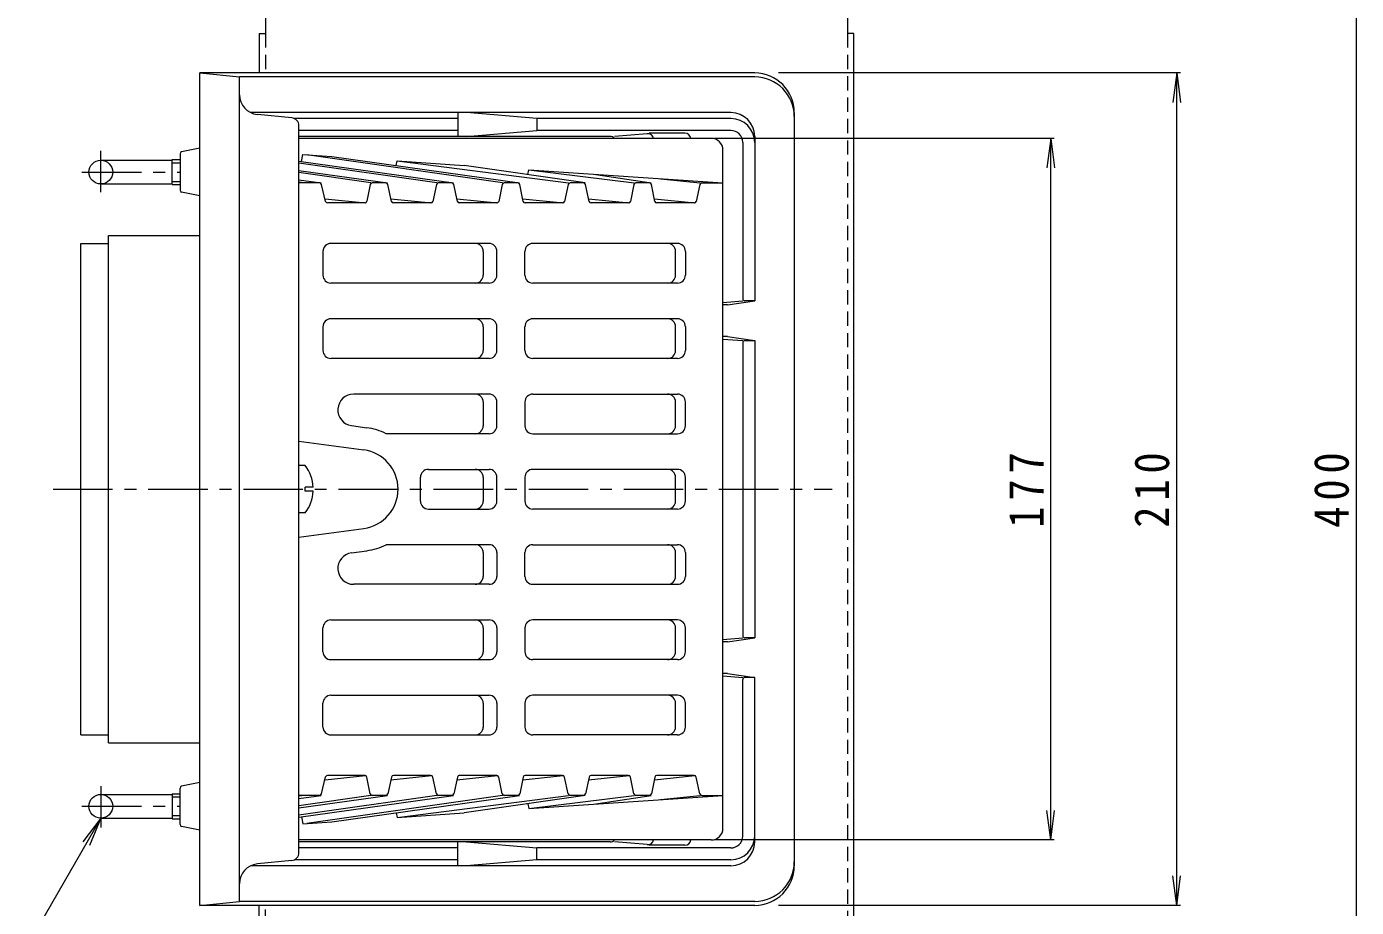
# Model space of a CAD drawing. Units: millimetres, scale not verified. Extents: x -615 to 745, y -582 to 533.
# Drawn here: x -488.2 to -152.7, y 149.1 to 371.3 of the extents above; entities that cross this region are included whole.
import ezdxf

# ---------------------------------------------------------------- set-up
doc = ezdxf.new("R2010")
doc.units = ezdxf.units.MM
doc.header["$LTSCALE"] = 3
doc.linetypes.add('CHAIN1', pattern=[8, 5, -1, 1, -1])
doc.linetypes.add('DASHED1', pattern=[1.8, 1.2, -0.6])
for name, color, linetype, lineweight in [('3-0', 4, 'Continuous', 9), ('3-2', 6, 'Continuous', 9), ('3-4', 7, 'Continuous', 9), ('3-5', 7, 'Continuous', 9), ('3-A', 2, 'Continuous', 9), ('3-B', 3, 'Continuous', 9)]:
    doc.layers.add(name, color=color, linetype=linetype, lineweight=lineweight)
doc.styles.add('ＭＳ ゴシック', font='')
doc.styles.get('ＭＳ ゴシック').set_extended_font_data('MS Gothic')

msp = doc.modelspace()

# ---------------------------------------------------------------- linework, layer by layer
at = {"layer": '3-0'}
for p, q in [((-444.514, 149.635), (-444.514, 359.635)), ((-304.514, 358.635), (-434.514, 358.635)), ((-434.514, 150.635), (-434.514, 358.635)), ((-310.514, 349.635), (-431.641, 349.635)), ((-421.315, 348.315), (-430.011, 349.185)), ((-379.39, 349.635), (-379.39, 343.635)), ((-359.514, 348.135), (-377.251, 349.635)), ((-294.514, 349.635), (-294.514, 159.635)), ((-379.39, 348.135), (-420.663, 348.135)), ((-419.514, 162.945), (-419.514, 346.325)), ((-359.514, 348.135), (-359.514, 345.135)), ((-310.514, 348.135), (-359.514, 348.135)), ((-379.39, 345.135), (-419.514, 345.135)), ((-341.014, 343.635), (-419.514, 343.635)), ((-377.251, 343.635), (-359.514, 345.135)), ((-310.514, 345.135), (-359.514, 345.135)), ((-331.605, 344.299), (-339.91, 343.602)), ((-322.123, 344.435), (-331.122, 344.435)), ((-304.514, 343.635), (-304.514, 302.135)), ((-449.514, 339.225), (-449.514, 330.045)), ((-444.514, 340.635), (-449.112, 339.716)), ((-307.514, 342.135), (-307.514, 302.635)), ((-469.514, 337.635), (-451.514, 337.635)), ((-451.514, 331.46), (-451.514, 337.81)), ((-451.514, 337.81), (-449.514, 337.81)), ((-451.514, 336.995), (-449.514, 336.995)), ((-451.514, 332.275), (-449.514, 332.275)), ((-469.514, 331.635), (-451.514, 331.635)), ((-451.514, 331.46), (-449.514, 331.46)), ((-444.514, 328.635), (-449.112, 329.555)), ((-467.556, 318.635), (-444.514, 318.635)), ((-467.556, 190.635), (-467.556, 318.635)), ((-312.514, 301.751), (-307.514, 302.135)), ((-311.333, 301.135), (-304.514, 302.135)), ((-304.514, 302.135), (-307.014, 302.135)), ((-311.333, 301.135), (-312.514, 301.135)), ((-311.333, 293.135), (-312.514, 293.135)), ((-312.514, 292.52), (-307.514, 292.135)), ((-307.014, 292.135), (-304.514, 292.135)), ((-307.514, 291.635), (-307.514, 217.635)), ((-312.514, 216.751), (-307.514, 217.135)), ((-311.333, 216.135), (-312.514, 216.135)), ((-311.333, 216.135), (-304.514, 217.135)), ((-304.514, 217.135), (-307.014, 217.135)), ((-311.333, 208.135), (-312.514, 208.135)), ((-311.333, 208.135), (-304.514, 207.135)), ((-312.514, 207.52), (-307.514, 207.135)), ((-307.514, 167.135), (-307.514, 206.635)), ((-304.514, 207.135), (-307.014, 207.135)), ((-304.514, 165.635), (-304.514, 207.135)), ((-474.514, 192.635), (-467.556, 192.635)), ((-467.556, 190.635), (-444.514, 190.635)), ((-449.514, 170.045), (-449.514, 179.225)), ((-444.514, 180.635), (-449.112, 179.716)), ((-469.514, 177.635), (-451.514, 177.635)), ((-451.514, 177.81), (-451.514, 171.46)), ((-451.514, 177.81), (-449.514, 177.81)), ((-451.514, 176.995), (-449.514, 176.995)), ((-469.514, 171.635), (-451.514, 171.635)), ((-451.514, 172.275), (-449.514, 172.275)), ((-451.514, 171.46), (-449.514, 171.46)), ((-444.514, 168.635), (-449.112, 169.555)), ((-341.014, 165.635), (-419.514, 165.635)), ((-379.39, 159.635), (-379.39, 165.635)), ((-377.251, 165.635), (-359.514, 164.135)), ((-331.605, 164.972), (-339.91, 165.668)), ((-322.123, 164.835), (-331.122, 164.835)), ((-379.39, 161.135), (-420.663, 161.135)), ((-379.39, 164.135), (-419.514, 164.135)), ((-359.514, 161.135), (-377.251, 159.635)), ((-359.514, 161.135), (-359.514, 164.135)), ((-310.514, 164.135), (-359.514, 164.135)), ((-310.514, 161.135), (-359.514, 161.135)), ((-310.514, 159.635), (-431.641, 159.635)), ((-421.315, 160.955), (-430.011, 160.086)), ((-444.514, 149.635), (-434.514, 150.635)), ((-304.514, 149.635), (-444.514, 149.635)), ((-304.514, 150.635), (-434.514, 150.635))]:
    msp.add_line(p, q, dxfattribs=at)
at = {"layer": '3-0', "linetype": 'CHAIN1'}
for p, q in [((-469.514, 329.574), (-469.514, 340.008)), ((-474.27, 334.635), (-449.514, 334.635)), ((-481.53, 254.635), (-284.976, 254.635)), ((-469.514, 179.697), (-469.514, 169.263)), ((-474.27, 174.635), (-449.514, 174.635))]:
    msp.add_line(p, q, dxfattribs=at)
at = {"layer": '3-0'}
for points in [[(-304.514, 359.635), (-444.514, 359.635), (-434.514, 358.635)], [(-474.514, 192.635), (-474.514, 316.635), (-467.556, 316.635)], [(-311.333, 293.135), (-304.514, 292.135), (-304.514, 217.135)]]:
    msp.add_lwpolyline(points, dxfattribs=at)
for centre in [(-469.514, 334.635), (-469.514, 174.635)]:
    msp.add_circle(centre, 3, dxfattribs=at)
for centre, radius, start, end in [((-304.514, 349.635), 10, 0, 90), ((-304.514, 348.635), 10, 0, 90), ((-429.514, 354.16), 5, 180, 264.28935), ((-310.514, 343.635), 6, 0, 90), ((-421.514, 346.325), 2, 0, 84.2887), ((-310.514, 342.135), 6, 0, 90), ((-341.014, 342.135), 1.5, 41.808, 90), ((-331.48, 342.804), 1.5, 12.75276, 94.79665), ((-322.123, 342.935), 1.5, 7.66118, 90), ((-310.514, 342.135), 3, 0, 90), ((-449.014, 339.225), 0.5, 101.30937, 180), ((-449.014, 330.045), 0.5, 180, 258.69063), ((-307.014, 302.635), 0.5, 180, 270), ((-307.014, 291.635), 0.5, 90, 180), ((-307.014, 217.635), 0.5, 180, 270), ((-307.014, 206.635), 0.5, 90, 180), ((-449.014, 179.225), 0.5, 101.30937, 180), ((-449.014, 170.045), 0.5, 180, 258.69063), ((-341.014, 167.135), 1.5, 270, 318.192), ((-331.48, 166.466), 1.5, 265.20335, 347.24724), ((-322.123, 166.335), 1.5, 270, 352.33882), ((-310.514, 167.135), 6, 270, 0), ((-310.514, 167.135), 3, 270, 0), ((-310.514, 165.635), 6, 270, 0), ((-421.514, 162.945), 2, 275.71053, 0), ((-429.514, 155.11), 5, 95.71065, 180), ((-304.514, 160.635), 10, 270, 0), ((-304.514, 159.635), 10, 270, 0)]:
    msp.add_arc(centre, radius, start, end, dxfattribs=at)
at = {"layer": '3-2'}
for p, q in [((-315.514, 343.135), (-419.514, 343.135)), ((-418.86, 337.306), (-418.514, 339.067)), ((-418.514, 339.067), (-411.179, 338.57)), ((-368.135, 331.88), (-417.558, 339.003)), ((-312.514, 169.135), (-312.514, 340.135)), ((-419.514, 337.398), (-380.509, 331.88)), ((-384.752, 331.88), (-419.514, 336.89)), ((-411.179, 338.57), (-363.893, 331.88)), ((-394.996, 336.281), (-394.765, 337.457)), ((-394.765, 337.457), (-351.518, 331.88)), ((-394.765, 337.457), (-377.795, 336.306)), ((-347.276, 331.88), (-377.795, 336.306)), ((-419.514, 335.048), (-397.126, 331.88)), ((-401.368, 331.88), (-419.514, 334.495)), ((-419.514, 332.678), (-413.875, 331.88)), ((-361.771, 333.982), (-361.531, 335.204)), ((-361.531, 335.204), (-334.9, 331.88)), ((-361.531, 335.204), (-312.514, 331.88)), ((-344.561, 334.053), (-330.661, 331.88)), ((-328.297, 332.95), (-318.274, 331.88)), ((-418.117, 331.88), (-419.514, 332.081)), ((-414.271, 331.88), (-419.514, 331.88)), ((-412.774, 327.237), (-413.784, 331.496)), ((-401.521, 331.477), (-402.35, 327.256)), ((-397.573, 331.88), (-401.03, 331.88)), ((-396.152, 327.245), (-397.085, 331.488)), ((-384.835, 331.484), (-385.729, 327.249)), ((-380.915, 331.88), (-384.346, 331.88)), ((-379.533, 327.249), (-380.426, 331.484)), ((-368.218, 331.484), (-369.112, 327.249)), ((-364.298, 331.88), (-367.729, 331.88)), ((-362.915, 327.249), (-363.809, 331.484)), ((-351.601, 331.484), (-352.495, 327.249)), ((-347.681, 331.88), (-351.112, 331.88)), ((-346.298, 327.249), (-347.192, 331.484)), ((-334.984, 331.484), (-335.878, 327.249)), ((-331.066, 331.88), (-334.495, 331.88)), ((-329.682, 327.249), (-330.577, 331.484)), ((-318.359, 331.484), (-319.26, 327.248)), ((-317.87, 331.88), (-312.514, 331.88)), ((-412.909, 327.927), (-402.682, 326.878)), ((-402.841, 326.852), (-412.288, 326.852)), ((-396.293, 327.927), (-386.061, 326.878)), ((-386.218, 326.852), (-395.664, 326.852)), ((-379.676, 327.927), (-369.444, 326.878)), ((-369.601, 326.852), (-379.043, 326.852)), ((-363.058, 327.927), (-352.827, 326.878)), ((-352.984, 326.852), (-362.426, 326.852)), ((-346.442, 327.927), (-336.21, 326.878)), ((-336.367, 326.852), (-345.809, 326.852)), ((-329.825, 327.927), (-319.592, 326.878)), ((-319.75, 326.852), (-329.192, 326.852)), ((-371.549, 316.635), (-411.443, 316.635)), ((-323.999, 316.635), (-360.478, 316.635)), ((-413.443, 314.635), (-413.443, 308.635)), ((-373.024, 314.635), (-373.024, 308.635)), ((-369.549, 308.635), (-369.549, 314.635)), ((-362.478, 308.635), (-362.478, 314.635)), ((-324.474, 308.635), (-324.474, 314.635)), ((-321.999, 314.635), (-321.999, 308.635)), ((-371.549, 306.635), (-411.443, 306.635)), ((-323.999, 306.635), (-360.478, 306.635)), ((-413.443, 295.635), (-413.443, 289.635)), ((-371.549, 297.635), (-411.443, 297.635)), ((-373.024, 295.635), (-373.024, 289.635)), ((-369.549, 289.635), (-369.549, 295.635)), ((-362.478, 289.635), (-362.478, 295.635)), ((-323.999, 297.635), (-360.478, 297.635)), ((-324.474, 289.635), (-324.474, 295.635)), ((-321.999, 295.635), (-321.999, 289.635)), ((-371.549, 287.635), (-411.443, 287.635)), ((-323.999, 287.635), (-360.478, 287.635)), ((-371.549, 278.635), (-405.698, 278.635)), ((-360.478, 278.635), (-323.999, 278.635)), ((-373.024, 276.635), (-373.024, 270.635)), ((-369.549, 270.635), (-369.549, 276.635)), ((-362.478, 276.635), (-362.478, 270.635)), ((-324.474, 270.635), (-324.474, 276.635)), ((-321.999, 270.635), (-321.999, 276.635)), ((-406.238, 270.672), (-402.4, 270.149)), ((-371.549, 268.635), (-397.504, 268.635)), ((-360.478, 268.635), (-323.999, 268.635)), ((-419.514, 266.772), (-403.164, 264.544)), ((-386.857, 259.635), (-371.549, 259.635)), ((-323.999, 259.635), (-360.478, 259.635)), ((-388.857, 251.635), (-388.857, 257.635)), ((-373.024, 257.635), (-373.024, 251.635)), ((-369.549, 251.635), (-369.549, 257.635)), ((-362.478, 257.635), (-362.478, 251.635)), ((-324.474, 251.635), (-324.474, 257.635)), ((-321.999, 251.635), (-321.999, 257.635)), ((-386.857, 249.635), (-371.549, 249.635)), ((-323.999, 249.635), (-360.478, 249.635)), ((-419.514, 242.499), (-403.164, 244.727)), ((-406.238, 238.599), (-402.4, 239.122)), ((-371.549, 240.635), (-397.504, 240.635)), ((-373.024, 238.635), (-373.024, 232.635)), ((-369.549, 238.635), (-369.549, 232.635)), ((-362.478, 232.635), (-362.478, 238.635)), ((-360.478, 240.635), (-323.999, 240.635)), ((-324.474, 232.635), (-324.474, 238.635)), ((-321.999, 238.635), (-321.999, 232.635)), ((-371.549, 230.635), (-405.698, 230.635)), ((-360.478, 230.635), (-323.999, 230.635)), ((-411.443, 221.635), (-371.549, 221.635)), ((-323.999, 221.635), (-360.478, 221.635)), ((-413.443, 213.635), (-413.443, 219.635)), ((-373.024, 219.635), (-373.024, 213.635)), ((-369.549, 219.635), (-369.549, 213.635)), ((-362.478, 219.635), (-362.478, 213.635)), ((-324.474, 213.635), (-324.474, 219.635)), ((-321.999, 213.635), (-321.999, 219.635)), ((-411.443, 211.635), (-371.549, 211.635)), ((-323.999, 211.635), (-360.478, 211.635)), ((-411.443, 202.635), (-371.549, 202.635)), ((-323.999, 202.635), (-360.478, 202.635)), ((-413.443, 194.635), (-413.443, 200.635)), ((-373.024, 200.635), (-373.024, 194.635)), ((-369.549, 200.635), (-369.549, 194.635)), ((-362.478, 200.635), (-362.478, 194.635)), ((-324.474, 194.635), (-324.474, 200.635)), ((-321.999, 194.635), (-321.999, 200.635)), ((-411.443, 192.635), (-371.549, 192.635)), ((-323.999, 192.635), (-360.478, 192.635)), ((-413.784, 177.775), (-412.774, 182.034)), ((-412.909, 181.344), (-402.682, 182.392)), ((-402.841, 182.418), (-412.288, 182.418)), ((-401.521, 177.794), (-402.35, 182.015)), ((-396.152, 182.026), (-397.085, 177.783)), ((-396.293, 181.344), (-386.061, 182.393)), ((-386.218, 182.418), (-395.664, 182.418)), ((-384.835, 177.787), (-385.729, 182.022)), ((-379.533, 182.021), (-380.426, 177.787)), ((-379.676, 181.344), (-369.444, 182.393)), ((-369.601, 182.418), (-379.043, 182.418)), ((-368.218, 177.787), (-369.112, 182.021)), ((-362.915, 182.021), (-363.809, 177.787)), ((-363.058, 181.344), (-352.827, 182.393)), ((-352.984, 182.418), (-362.426, 182.418)), ((-351.601, 177.787), (-352.495, 182.021)), ((-346.298, 182.022), (-347.192, 177.787)), ((-346.442, 181.344), (-336.21, 182.393)), ((-336.367, 182.418), (-345.809, 182.418)), ((-334.984, 177.787), (-335.878, 182.022)), ((-329.682, 182.022), (-330.577, 177.787)), ((-329.825, 181.344), (-319.592, 182.393)), ((-319.75, 182.418), (-329.192, 182.418)), ((-318.359, 177.786), (-319.26, 182.022)), ((-419.514, 174.223), (-397.126, 177.39)), ((-401.368, 177.39), (-419.514, 174.775)), ((-384.752, 177.39), (-419.514, 172.381)), ((-419.514, 171.872), (-380.509, 177.39)), ((-414.271, 177.39), (-419.514, 177.39)), ((-418.117, 177.39), (-419.514, 177.189)), ((-419.514, 176.592), (-413.875, 177.39)), ((-368.135, 177.39), (-417.558, 170.268)), ((-411.179, 170.7), (-363.893, 177.39)), ((-397.573, 177.39), (-401.03, 177.39)), ((-394.765, 171.813), (-351.518, 177.39)), ((-380.915, 177.39), (-384.346, 177.39)), ((-347.276, 177.39), (-377.795, 172.964)), ((-364.298, 177.39), (-367.729, 177.39)), ((-361.771, 175.288), (-361.531, 174.067)), ((-361.531, 174.067), (-334.9, 177.39)), ((-361.531, 174.067), (-312.514, 177.39)), ((-347.681, 177.39), (-351.112, 177.39)), ((-344.561, 175.217), (-330.661, 177.39)), ((-331.066, 177.39), (-334.495, 177.39)), ((-328.297, 176.32), (-318.274, 177.39)), ((-317.87, 177.39), (-312.514, 177.39)), ((-418.86, 171.964), (-418.514, 170.203)), ((-394.996, 172.99), (-394.765, 171.813)), ((-394.765, 171.813), (-377.795, 172.964)), ((-418.514, 170.203), (-411.179, 170.7)), ((-315.514, 166.135), (-419.514, 166.135))]:
    msp.add_line(p, q, dxfattribs=at)
for centre, radius, start, end in [((-315.514, 340.135), 3, 0, 90), ((-414.271, 331.38), 0.5, 13.33806, 90), ((-401.03, 331.38), 0.5, 90, 168.88159), ((-397.573, 331.38), 0.5, 12.4001, 90), ((-384.346, 331.38), 0.5, 90, 168.08766), ((-380.915, 331.38), 0.5, 11.91234, 90), ((-367.729, 331.38), 0.5, 90, 168.08766), ((-364.298, 331.38), 0.5, 11.91234, 90), ((-351.112, 331.38), 0.5, 90, 168.08766), ((-347.681, 331.38), 0.5, 11.91789, 90), ((-334.495, 331.38), 0.5, 90, 168.08211), ((-331.066, 331.38), 0.5, 11.93575, 90), ((-317.87, 331.38), 0.5, 90, 167.9897), ((-412.288, 327.352), 0.5, 193.33806, 270), ((-402.841, 327.352), 0.5, 270, 348.88159), ((-395.664, 327.352), 0.5, 192.4001, 270), ((-386.218, 327.352), 0.5, 270, 348.08211), ((-379.043, 327.352), 0.5, 191.91234, 270), ((-369.601, 327.352), 0.5, 270, 348.08766), ((-362.426, 327.352), 0.5, 191.91234, 270), ((-352.984, 327.352), 0.5, 270, 348.08766), ((-345.809, 327.352), 0.5, 191.91789, 270), ((-336.367, 327.352), 0.5, 270, 348.08211), ((-329.192, 327.352), 0.5, 191.93575, 270), ((-319.75, 327.352), 0.5, 270, 347.9897), ((-411.443, 314.635), 2, 90, 180), ((-375.024, 314.635), 2, 0, 90), ((-371.549, 314.635), 2, 0, 90), ((-360.478, 314.635), 2, 90, 180), ((-326.474, 314.635), 2, 0, 90), ((-323.999, 314.635), 2, 0, 90), ((-411.443, 308.635), 2, 180, 270), ((-375.024, 308.635), 2, 270, 0), ((-371.549, 308.635), 2, 270, 0), ((-360.478, 308.635), 2, 180, 270), ((-326.474, 308.635), 2, 270, 0), ((-323.999, 308.635), 2, 270, 0), ((-411.443, 295.635), 2, 90, 180), ((-375.024, 295.635), 2, 0, 90), ((-371.549, 295.635), 2, 0, 90), ((-360.478, 295.635), 2, 90, 180), ((-326.474, 295.635), 2, 0, 90), ((-323.999, 295.635), 2, 0, 90), ((-411.443, 289.635), 2, 180, 270), ((-375.024, 289.635), 2, 270, 0), ((-371.549, 289.635), 2, 270, 0), ((-360.478, 289.635), 2, 180, 270), ((-326.474, 289.635), 2, 270, 0), ((-323.999, 289.635), 2, 270, 0), ((-405.698, 274.635), 4, 90, 262.24081), ((-375.024, 276.635), 2, 0, 90), ((-371.549, 276.635), 2, 0, 90), ((-360.478, 276.635), 2, 90, 180), ((-326.474, 276.635), 2, 0, 90), ((-323.999, 276.635), 2, 0, 90), ((-404.514, 254.635), 15.657, 63.40244, 82.24078), ((-375.024, 270.635), 2, 270, 0), ((-371.549, 270.635), 2, 270, 0), ((-360.478, 270.635), 2, 180, 270), ((-326.474, 270.635), 2, 270, 0), ((-323.999, 270.635), 2, 270, 0), ((-404.514, 254.635), 10, 277.75922, 82.24078), ((-386.857, 257.635), 2, 90, 180), ((-375.024, 257.635), 2, 0, 90), ((-371.549, 257.635), 2, 0, 90), ((-360.478, 257.635), 2, 90, 180), ((-326.474, 257.635), 2, 0, 90), ((-323.999, 257.635), 2, 0, 90), ((-386.857, 251.635), 2, 180, 270), ((-375.024, 251.635), 2, 270, 0), ((-371.549, 251.635), 2, 270, 0), ((-360.478, 251.635), 2, 180, 270), ((-326.474, 251.635), 2, 270, 0), ((-323.999, 251.635), 2, 270, 0), ((-405.698, 234.635), 4, 97.75919, 270), ((-404.514, 254.635), 15.657, 277.75922, 296.59837), ((-375.024, 238.635), 2, 0, 90), ((-371.549, 238.635), 2, 0, 90), ((-360.478, 238.635), 2, 90, 180), ((-326.474, 238.635), 2, 0, 90), ((-323.999, 238.635), 2, 0, 90), ((-375.024, 232.635), 2, 270, 0), ((-371.549, 232.635), 2, 270, 0), ((-360.478, 232.635), 2, 180, 270), ((-326.474, 232.635), 2, 270, 0), ((-323.999, 232.635), 2, 270, 0), ((-411.443, 219.635), 2, 90, 180), ((-375.024, 219.635), 2, 0, 90), ((-371.549, 219.635), 2, 0, 90), ((-360.478, 219.635), 2, 90, 180), ((-326.474, 219.635), 2, 0, 90), ((-323.999, 219.635), 2, 0, 90), ((-411.443, 213.635), 2, 180, 270), ((-375.024, 213.635), 2, 270, 0), ((-371.549, 213.635), 2, 270, 0), ((-360.478, 213.635), 2, 180, 270), ((-326.474, 213.635), 2, 270, 0), ((-323.999, 213.635), 2, 270, 0), ((-411.443, 200.635), 2, 90, 180), ((-375.024, 200.635), 2, 0, 90), ((-371.549, 200.635), 2, 0, 90), ((-360.478, 200.635), 2, 90, 180), ((-326.474, 200.635), 2, 0, 90), ((-323.999, 200.635), 2, 0, 90), ((-411.443, 194.635), 2, 180, 270), ((-375.024, 194.635), 2, 270, 0), ((-371.549, 194.635), 2, 270, 0), ((-360.478, 194.635), 2, 180, 270), ((-326.474, 194.635), 2, 270, 0), ((-323.999, 194.635), 2, 270, 0), ((-412.288, 181.918), 0.5, 90, 166.65642), ((-402.841, 181.918), 0.5, 11.1212, 90), ((-395.664, 181.918), 0.5, 90, 167.5999), ((-386.218, 181.918), 0.5, 11.91789, 90), ((-379.043, 181.918), 0.5, 90, 168.08488), ((-369.601, 181.918), 0.5, 11.91512, 90), ((-362.426, 181.918), 0.5, 90, 168.08488), ((-352.984, 181.918), 0.5, 11.91512, 90), ((-345.809, 181.918), 0.5, 90, 168.08211), ((-336.367, 181.918), 0.5, 11.92346, 90), ((-329.192, 181.918), 0.5, 90, 168.06148), ((-319.75, 181.918), 0.5, 12.01585, 90), ((-414.271, 177.89), 0.5, 270, 346.65642), ((-401.03, 177.89), 0.5, 191.1212, 270), ((-397.573, 177.89), 0.5, 270, 347.5999), ((-384.346, 177.89), 0.5, 191.91789, 270), ((-380.915, 177.89), 0.5, 270, 348.08488), ((-367.729, 177.89), 0.5, 191.91512, 270), ((-364.298, 177.89), 0.5, 270, 348.08488), ((-351.112, 177.89), 0.5, 191.91512, 270), ((-347.681, 177.89), 0.5, 270, 348.08211), ((-334.495, 177.89), 0.5, 191.92346, 270), ((-331.066, 177.89), 0.5, 270, 348.06148), ((-317.87, 177.89), 0.5, 192.01585, 270), ((-315.514, 169.135), 3, 270, 0)]:
    msp.add_arc(centre, radius, start, end, dxfattribs=at)
at = {"layer": '3-4'}
for p, q in [((-152.683, 54.635), (-152.683, 454.635)), ((-197.109, 359.635), (-298.514, 359.635)), ((-198.009, 359.635), (-198.988, 352.199)), ((-198.009, 149.635), (-198.009, 359.635)), ((-198.009, 359.635), (-197.03, 352.199)), ((-228.928, 343.135), (-314.637, 343.135)), ((-229.828, 343.135), (-230.807, 335.699)), ((-229.828, 166.135), (-229.828, 343.135)), ((-229.828, 343.135), (-228.849, 335.699)), ((-229.828, 166.135), (-230.807, 173.571)), ((-229.828, 166.135), (-228.849, 173.571)), ((-228.928, 166.135), (-314.637, 166.135)), ((-198.009, 149.635), (-198.988, 157.071)), ((-198.009, 149.635), (-197.03, 157.071)), ((-197.109, 149.635), (-298.514, 149.635))]:
    msp.add_line(p, q, dxfattribs=at)
at = {"layer": '3-5'}
for q in [(-488.234, 139.211), (-474.08, 165.685), (-472.384, 164.706)]:
    msp.add_line((-469.514, 171.635), q, dxfattribs=at)
at = {"layer": '3-A'}
for p, q in [((-417.914, 260.635), (-419.514, 260.635)), ((-417.914, 254.156), (-417.914, 255.114)), ((-415.925, 255.114), (-417.914, 255.114)), ((-415.925, 254.156), (-417.914, 254.156)), ((-417.914, 248.635), (-419.514, 248.635))]:
    msp.add_line(p, q, dxfattribs=at)
for start, end in [(2.74562, 36.86987), (323.13013, 357.25409)]:
    msp.add_arc((-425.914, 254.635), 10, start, end, dxfattribs=at)
at = {"layer": '3-B'}
for p, q in [((-427.914, 454.635), (-427.914, 369.635)), ((-281.114, 454.635), (-281.114, 369.635)), ((-429.514, 369.635), (-429.514, 359.635)), ((-429.514, 369.635), (-427.914, 369.635)), ((-279.514, 369.635), (-281.114, 369.635)), ((-279.514, 139.635), (-279.514, 369.635)), ((-429.514, 139.635), (-429.514, 149.635))]:
    msp.add_line(p, q, dxfattribs=at)
at = {"layer": '3-B', "linetype": 'DASHED1'}
for p, q in [((-427.914, 369.635), (-427.914, 359.635)), ((-281.114, 369.635), (-281.114, 139.635)), ((-427.914, 139.635), (-427.914, 149.635))]:
    msp.add_line(p, q, dxfattribs=at)

# ---------------------------------------------------------------- texts
at = {"layer": '3-4', "color": 2, "char_height": 8.798, "attachment_point": 7, "rotation": 90, "style": 'ＭＳ ゴシック'}
for s, insert in [('\\T1.27;\\W0.9;177', (-231.628, 244.885)), ('\\T1.27;\\W0.9;210', (-199.809, 244.885)), ('\\T1.27;\\W0.9;400', (-154.483, 244.885))]:
    msp.add_mtext(s, dxfattribs=dict(at, insert=insert))

doc.saveas('drawing.dxf')
